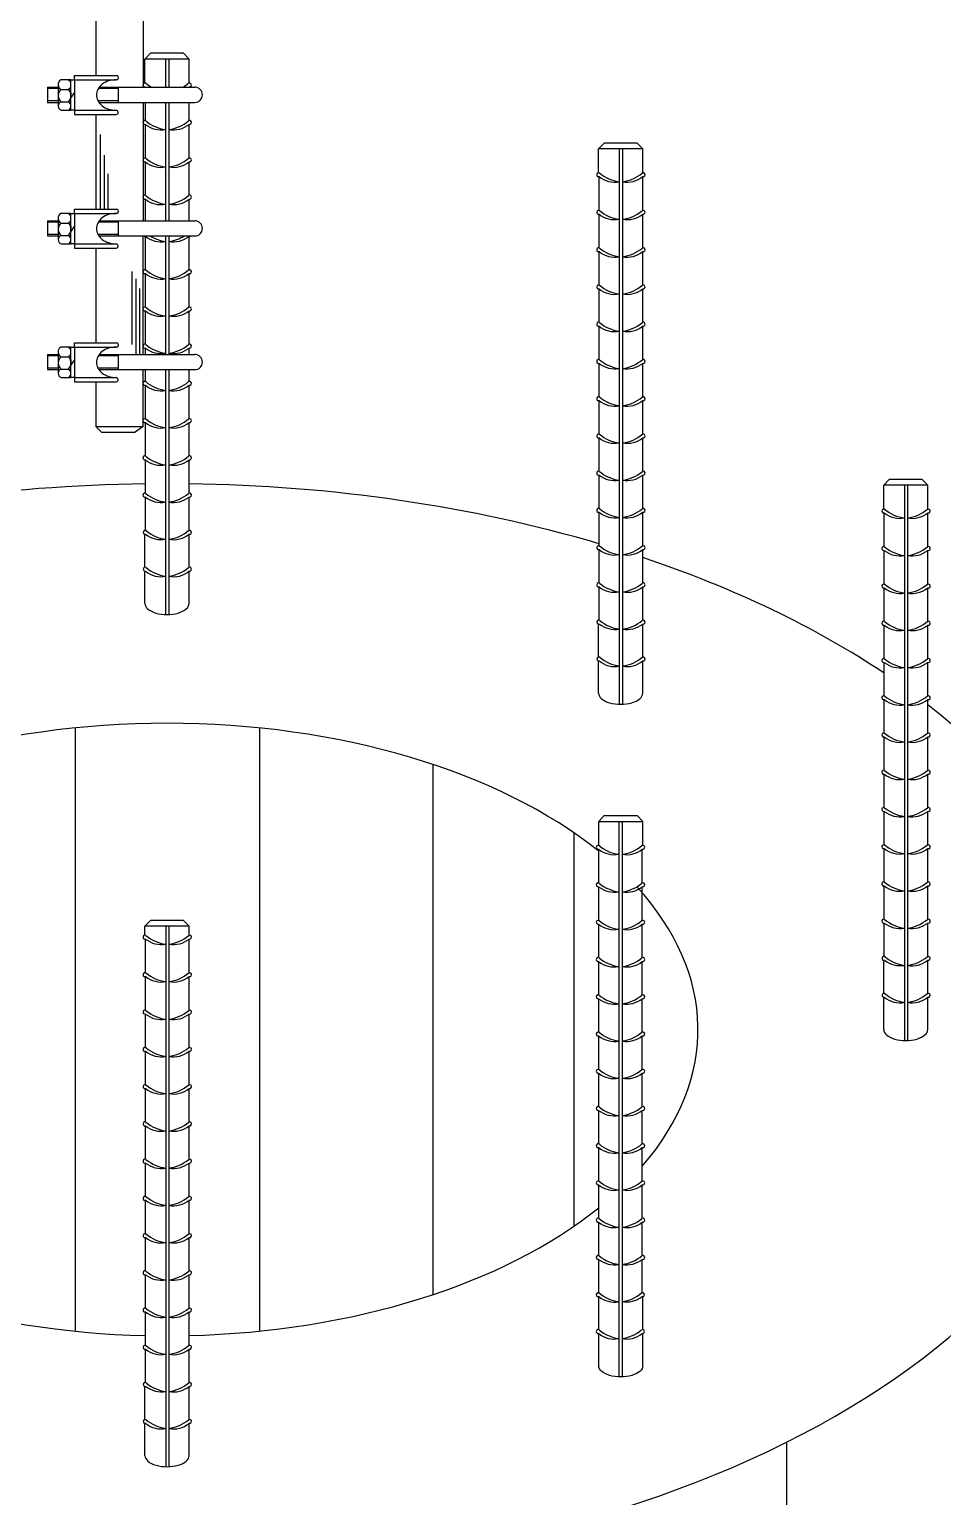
# Model space of a CAD drawing. Header units: millimetres. Extents: x -5876.6 to -5863.8, y -4440.8 to -4422.2.
# Drawn here: x -5872.27 to -5868.39, y -4432.44 to -4426.2 of the extents above; entities that cross this region are included whole.
import ezdxf

# ---------------------------------------------------------------- set-up
doc = ezdxf.new("R2010")
doc.units = ezdxf.units.MM
doc.header["$LTSCALE"] = 10
doc.layers.add('Termotécnica', color=7, linetype='Continuous')

msp = doc.modelspace()

# ---------------------------------------------------------------- linework, layer by layer
at = {"layer": 'Termotécnica', "color": 3}
for p, q in [((-5871.9921, -4422.94), (-5871.9921, -4426.398)), ((-5871.7906, -4422.94), (-5871.7906, -4426.4473)), ((-5872.1963, -4426.4473), (-5872.1518, -4426.4473)), ((-5872.1963, -4426.4473), (-5872.1963, -4426.5119)), ((-5872.1518, -4426.4379), (-5872.1518, -4426.5283)), ((-5872.097, -4426.4159), (-5872.1418, -4426.4159)), ((-5872.0816, -4426.4159), (-5872.0816, -4426.398)), ((-5872.0816, -4426.398), (-5871.9047, -4426.398)), ((-5872.0816, -4426.4159), (-5872.0816, -4426.5455)), ((-5872.0816, -4426.4159), (-5871.9054, -4426.4159)), ((-5871.9767, -4426.4473), (-5871.5709, -4426.4473)), ((-5871.8966, -4426.4473), (-5871.8966, -4426.512)), ((-5872.1963, -4426.5119), (-5872.1518, -4426.5119)), ((-5872.1398, -4426.5093), (-5872.107, -4426.5093)), ((-5872.1393, -4426.4579), (-5872.1066, -4426.4579)), ((-5872.097, -4426.4699), (-5872.097, -4426.4939)), ((-5872.097, -4426.4939), (-5872.0815, -4426.4716)), ((-5871.9782, -4426.5119), (-5871.5709, -4426.5119)), ((-5871.7905, -4426.5119), (-5871.7905, -4427.0159)), ((-5871.7905, -4426.5119), (-5871.7905, -4426.7886)), ((-5872.1388, -4426.5453), (-5872.097, -4426.5453)), ((-5872.0816, -4426.5455), (-5872.0816, -4426.5634)), ((-5872.0816, -4426.5455), (-5871.9054, -4426.5455)), ((-5872.0816, -4426.5634), (-5871.9047, -4426.5634)), ((-5871.9921, -4426.5634), (-5871.9921, -4426.7609)), ((-5871.9921, -4426.7609), (-5871.9921, -4426.9665)), ((-5872.1963, -4427.0159), (-5872.1518, -4427.0159)), ((-5872.1963, -4427.0159), (-5872.1963, -4427.0804)), ((-5872.1518, -4427.0064), (-5872.1518, -4427.0968)), ((-5872.097, -4426.9844), (-5872.1418, -4426.9844)), ((-5872.0816, -4426.9844), (-5872.0816, -4426.9665)), ((-5872.0816, -4426.9665), (-5871.9047, -4426.9665)), ((-5872.0816, -4426.9844), (-5872.0816, -4427.114)), ((-5872.0816, -4426.9844), (-5871.9054, -4426.9844)), ((-5871.9767, -4427.0159), (-5871.5709, -4427.0159)), ((-5871.8966, -4427.0159), (-5871.8966, -4427.0805)), ((-5872.1963, -4427.0804), (-5872.1518, -4427.0804)), ((-5872.1398, -4427.0778), (-5872.107, -4427.0778)), ((-5872.1393, -4427.0264), (-5872.1066, -4427.0264)), ((-5872.097, -4427.0384), (-5872.097, -4427.0624)), ((-5872.097, -4427.0624), (-5872.0815, -4427.0401)), ((-5871.9782, -4427.0804), (-5871.5709, -4427.0804)), ((-5871.791, -4427.0804), (-5871.791, -4427.5844)), ((-5872.1388, -4427.1138), (-5872.097, -4427.1138)), ((-5872.0816, -4427.114), (-5872.0816, -4427.1319)), ((-5872.0816, -4427.114), (-5871.9054, -4427.114)), ((-5872.0816, -4427.1319), (-5871.9047, -4427.1319)), ((-5871.9921, -4427.1319), (-5871.9921, -4427.535)), ((-5871.791, -4427.1893), (-5871.791, -4427.5844)), ((-5872.1518, -4427.5749), (-5872.1518, -4427.6654)), ((-5872.097, -4427.5529), (-5872.1418, -4427.5529)), ((-5872.0816, -4427.5529), (-5872.0816, -4427.535)), ((-5872.0816, -4427.535), (-5871.9047, -4427.535)), ((-5872.0816, -4427.5529), (-5872.0816, -4427.6825)), ((-5872.0816, -4427.5529), (-5871.9054, -4427.5529)), ((-5872.1963, -4427.5844), (-5872.1518, -4427.5844)), ((-5872.1963, -4427.5844), (-5872.1963, -4427.6489)), ((-5872.1393, -4427.595), (-5872.1066, -4427.595)), ((-5872.097, -4427.607), (-5872.097, -4427.6309)), ((-5872.097, -4427.6309), (-5872.0815, -4427.6087)), ((-5871.9767, -4427.5844), (-5871.5709, -4427.5844)), ((-5871.8966, -4427.5844), (-5871.8966, -4427.649)), ((-5872.1963, -4427.6489), (-5872.1518, -4427.6489)), ((-5872.1398, -4427.6464), (-5872.107, -4427.6464)), ((-5872.1388, -4427.6823), (-5872.097, -4427.6823)), ((-5872.0816, -4427.6825), (-5872.0816, -4427.7004)), ((-5872.0816, -4427.6825), (-5871.9054, -4427.6825)), ((-5872.0816, -4427.7004), (-5871.9047, -4427.7004)), ((-5871.9921, -4427.7004), (-5871.9921, -4427.8902)), ((-5871.9782, -4427.6489), (-5871.5709, -4427.6489)), ((-5871.791, -4427.6489), (-5871.791, -4427.8902)), ((-5871.9921, -4427.8902), (-5871.9678, -4427.9152)), ((-5871.9921, -4427.8902), (-5871.8002, -4427.8902)), ((-5871.9921, -4427.8902), (-5871.791, -4427.8902)), ((-5871.7904, -4427.8902), (-5871.8247, -4427.9152)), ((-5871.9678, -4427.9152), (-5871.8247, -4427.9152))]:
    msp.add_line(p, q, dxfattribs=at)
at = {"layer": 'Termotécnica', "color": 2}
for p, q in [((-5871.7828, -4426.3278), (-5871.7588, -4426.3033)), ((-5871.7828, -4426.4297), (-5871.7828, -4426.3278)), ((-5871.5952, -4426.3278), (-5871.7828, -4426.3278)), ((-5871.5952, -4426.3278), (-5871.7828, -4426.3278)), ((-5871.6189, -4426.3033), (-5871.7588, -4426.3033)), ((-5871.6947, -4426.3278), (-5871.6947, -4426.4473)), ((-5871.6812, -4426.3278), (-5871.6812, -4426.4473)), ((-5871.5952, -4426.3278), (-5871.6189, -4426.3033)), ((-5871.5952, -4426.4299), (-5871.5952, -4426.3278)), ((-5872.1518, -4426.4535), (-5872.1963, -4426.4535)), ((-5871.8966, -4426.4535), (-5871.9809, -4426.4535)), ((-5871.7807, -4426.4473), (-5871.7807, -4426.4461)), ((-5871.5952, -4426.4473), (-5871.5952, -4426.4461)), ((-5872.1518, -4426.5053), (-5872.1963, -4426.5053)), ((-5871.8966, -4426.5053), (-5871.9824, -4426.5053)), ((-5871.7807, -4426.5883), (-5871.7807, -4426.5119)), ((-5871.6947, -4426.5119), (-5871.6947, -4427.0159)), ((-5871.6812, -4426.5119), (-5871.6812, -4427.0159)), ((-5871.5952, -4426.5883), (-5871.5952, -4426.5119)), ((-5871.7807, -4426.7478), (-5871.7807, -4426.6057)), ((-5871.5952, -4426.7478), (-5871.5952, -4426.6057)), ((-5869.8545, -4426.7097), (-5869.8305, -4426.6852)), ((-5869.6906, -4426.6852), (-5869.8305, -4426.6852)), ((-5869.6669, -4426.7097), (-5869.6906, -4426.6852)), ((-5871.7807, -4426.9074), (-5871.7807, -4426.7652)), ((-5871.5952, -4426.9074), (-5871.5952, -4426.7652)), ((-5869.8545, -4426.8116), (-5869.8545, -4426.7097)), ((-5869.6669, -4426.7097), (-5869.8545, -4426.7097)), ((-5869.7664, -4426.7097), (-5869.7664, -4429.0724)), ((-5869.7529, -4426.7097), (-5869.7529, -4429.0723)), ((-5869.6669, -4426.8118), (-5869.6669, -4426.7097)), ((-5869.8524, -4426.9702), (-5869.8524, -4426.828)), ((-5869.6669, -4426.9702), (-5869.6669, -4426.828)), ((-5871.7807, -4427.0159), (-5871.7807, -4426.9236)), ((-5871.5952, -4427.0159), (-5871.5952, -4426.9236)), ((-5869.8524, -4427.1297), (-5869.8524, -4426.9875)), ((-5869.6669, -4427.1297), (-5869.6669, -4426.9875)), ((-5872.1518, -4427.022), (-5872.1963, -4427.022)), ((-5872.1518, -4427.0738), (-5872.1963, -4427.0738)), ((-5871.8966, -4427.0738), (-5871.9824, -4427.0738)), ((-5871.8966, -4427.022), (-5871.9809, -4427.022)), ((-5871.6947, -4427.0804), (-5871.6947, -4427.5844)), ((-5871.6812, -4427.0804), (-5871.6812, -4427.5844)), ((-5871.7807, -4427.2242), (-5871.7807, -4427.082)), ((-5871.5952, -4427.2242), (-5871.5952, -4427.082)), ((-5869.8524, -4427.2892), (-5869.8524, -4427.1471)), ((-5869.6669, -4427.2892), (-5869.6669, -4427.1471)), ((-5871.7807, -4427.3826), (-5871.7807, -4427.2404)), ((-5871.5952, -4427.3826), (-5871.5952, -4427.2404)), ((-5869.8524, -4427.4476), (-5869.8524, -4427.3055)), ((-5869.6669, -4427.4476), (-5869.6669, -4427.3055)), ((-5871.7807, -4427.541), (-5871.7807, -4427.3988)), ((-5871.5952, -4427.541), (-5871.5952, -4427.3988)), ((-5869.8524, -4427.6061), (-5869.8524, -4427.4639)), ((-5869.6669, -4427.6061), (-5869.6669, -4427.4639)), ((-5871.7807, -4427.5844), (-5871.7807, -4427.5572)), ((-5871.5952, -4427.5844), (-5871.5952, -4427.5572)), ((-5872.1518, -4427.5905), (-5872.1963, -4427.5905)), ((-5871.8966, -4427.5905), (-5871.9809, -4427.5905)), ((-5869.8524, -4427.7645), (-5869.8524, -4427.6223)), ((-5869.6669, -4427.7645), (-5869.6669, -4427.6223)), ((-5872.1518, -4427.6424), (-5872.1963, -4427.6424)), ((-5871.8966, -4427.6424), (-5871.9824, -4427.6424)), ((-5871.7807, -4427.6994), (-5871.7807, -4427.6489)), ((-5871.6947, -4427.6489), (-5871.6947, -4428.6905)), ((-5871.6812, -4427.6489), (-5871.6812, -4428.6904)), ((-5871.5952, -4427.6994), (-5871.5952, -4427.6489)), ((-5871.7807, -4427.8578), (-5871.7807, -4427.7156)), ((-5871.5952, -4427.8578), (-5871.5952, -4427.7156)), ((-5869.8524, -4427.9229), (-5869.8524, -4427.7807)), ((-5869.6669, -4427.9229), (-5869.6669, -4427.7807)), ((-5871.7807, -4428.0162), (-5871.7807, -4427.874)), ((-5871.5952, -4428.0162), (-5871.5952, -4427.874)), ((-5869.8524, -4428.0813), (-5869.8524, -4427.9391)), ((-5869.6669, -4428.0813), (-5869.6669, -4427.9391)), ((-5871.7807, -4428.1746), (-5871.7807, -4428.0324)), ((-5871.5952, -4428.1746), (-5871.5952, -4428.0324)), ((-5869.8524, -4428.2397), (-5869.8524, -4428.0975)), ((-5869.6669, -4428.2397), (-5869.6669, -4428.0975)), ((-5868.6427, -4428.1401), (-5868.6188, -4428.1156)), ((-5868.6427, -4428.242), (-5868.6427, -4428.1401)), ((-5868.4551, -4428.1401), (-5868.6427, -4428.1401)), ((-5868.4788, -4428.1156), (-5868.6188, -4428.1156)), ((-5868.5546, -4428.1401), (-5868.5546, -4430.5028)), ((-5868.5411, -4428.1401), (-5868.5411, -4430.5027)), ((-5868.4551, -4428.1401), (-5868.4788, -4428.1156)), ((-5868.4551, -4428.2422), (-5868.4551, -4428.1401)), ((-5871.7807, -4428.333), (-5871.7807, -4428.1908)), ((-5871.5952, -4428.333), (-5871.5952, -4428.1908)), ((-5869.8524, -4428.3981), (-5869.8524, -4428.2559)), ((-5869.6669, -4428.3981), (-5869.6669, -4428.2559)), ((-5868.6406, -4428.4005), (-5868.6406, -4428.2584)), ((-5868.4551, -4428.4005), (-5868.4551, -4428.2584)), ((-5871.7828, -4428.4898), (-5871.7828, -4428.3494)), ((-5871.5952, -4428.4899), (-5871.5952, -4428.3492)), ((-5869.8524, -4428.5565), (-5869.8524, -4428.4143)), ((-5869.6669, -4428.5565), (-5869.6669, -4428.4143)), ((-5868.6406, -4428.5601), (-5868.6406, -4428.4179)), ((-5868.4551, -4428.5601), (-5868.4551, -4428.4179)), ((-5871.7828, -4428.6437), (-5871.7828, -4428.5063)), ((-5871.5952, -4428.6435), (-5871.5952, -4428.5061)), ((-5869.8524, -4428.7149), (-5869.8524, -4428.5727)), ((-5869.6669, -4428.7149), (-5869.6669, -4428.5727)), ((-5868.6406, -4428.7196), (-5868.6406, -4428.5775)), ((-5868.4551, -4428.7196), (-5868.4551, -4428.5775)), ((-5869.8545, -4428.8717), (-5869.8545, -4428.7312)), ((-5869.6669, -4428.8718), (-5869.6669, -4428.7311)), ((-5868.6406, -4428.878), (-5868.6406, -4428.7359)), ((-5868.4551, -4428.878), (-5868.4551, -4428.7359)), ((-5869.8545, -4429.0256), (-5869.8545, -4428.8882)), ((-5869.6669, -4429.0254), (-5869.6669, -4428.888)), ((-5868.6406, -4429.0364), (-5868.6406, -4428.8943)), ((-5868.4551, -4429.0364), (-5868.4551, -4428.8943)), ((-5868.6406, -4429.1949), (-5868.6406, -4429.0527)), ((-5868.4551, -4429.1949), (-5868.4551, -4429.0527)), ((-5872.079, -4429.1731), (-5872.079, -4431.7394)), ((-5871.2957, -4429.1734), (-5871.2957, -4431.739)), ((-5868.6406, -4429.3533), (-5868.6406, -4429.2111)), ((-5868.4551, -4429.3533), (-5868.4551, -4429.2111)), ((-5870.5596, -4429.3282), (-5870.5596, -4431.5841)), ((-5868.6406, -4429.5117), (-5868.6406, -4429.3695)), ((-5868.4551, -4429.5117), (-5868.4551, -4429.3695)), ((-5869.8542, -4429.5707), (-5869.8305, -4429.5462)), ((-5869.8542, -4429.6728), (-5869.8542, -4429.5707)), ((-5869.8542, -4429.5707), (-5869.6666, -4429.5707)), ((-5869.8305, -4429.5462), (-5869.6906, -4429.5462)), ((-5869.7682, -4429.5707), (-5869.7682, -4431.9333)), ((-5869.7547, -4429.5707), (-5869.7547, -4431.9334)), ((-5869.6666, -4429.5707), (-5869.6906, -4429.5462)), ((-5869.6666, -4429.6726), (-5869.6666, -4429.5707)), ((-5868.6406, -4429.6701), (-5868.6406, -4429.5279)), ((-5868.4551, -4429.6701), (-5868.4551, -4429.5279)), ((-5869.9596, -4429.619), (-5869.9596, -4431.2932)), ((-5869.8542, -4429.8312), (-5869.8542, -4429.689)), ((-5869.6687, -4429.8312), (-5869.6687, -4429.689)), ((-5868.6406, -4429.8285), (-5868.6406, -4429.6863)), ((-5868.4551, -4429.8285), (-5868.4551, -4429.6863)), ((-5869.8542, -4429.9907), (-5869.8542, -4429.8485)), ((-5869.6687, -4429.9907), (-5869.6687, -4429.8485)), ((-5868.6406, -4429.9869), (-5868.6406, -4429.8447)), ((-5868.4551, -4429.9869), (-5868.4551, -4429.8447)), ((-5871.7825, -4430.0169), (-5871.7585, -4429.9925)), ((-5871.6186, -4429.9925), (-5871.7585, -4429.9925)), ((-5871.5948, -4430.0169), (-5871.6186, -4429.9925)), ((-5869.8542, -4430.1503), (-5869.8542, -4430.0081)), ((-5869.6687, -4430.1503), (-5869.6687, -4430.0081)), ((-5868.6406, -4430.1453), (-5868.6406, -4430.0031)), ((-5868.4551, -4430.1453), (-5868.4551, -4430.0031)), ((-5871.7825, -4430.0548), (-5871.7825, -4430.0169)), ((-5871.5948, -4430.0169), (-5871.7825, -4430.0169)), ((-5871.7804, -4430.2134), (-5871.7804, -4430.0712)), ((-5871.6943, -4430.0169), (-5871.6943, -4432.3156)), ((-5871.6809, -4430.0169), (-5871.6809, -4432.3155)), ((-5871.5948, -4430.055), (-5871.5948, -4430.0169)), ((-5871.5948, -4430.2134), (-5871.5948, -4430.0712)), ((-5869.8542, -4430.3087), (-5869.8542, -4430.1665)), ((-5869.6687, -4430.3087), (-5869.6687, -4430.1665)), ((-5868.6427, -4430.3021), (-5868.6427, -4430.1616)), ((-5868.4551, -4430.3022), (-5868.4551, -4430.1615)), ((-5871.7804, -4430.373), (-5871.7804, -4430.2308)), ((-5871.5948, -4430.373), (-5871.5948, -4430.2308)), ((-5869.8542, -4430.4671), (-5869.8542, -4430.3249)), ((-5869.6687, -4430.4671), (-5869.6687, -4430.3249)), ((-5868.6427, -4430.4559), (-5868.6427, -4430.3186)), ((-5868.4551, -4430.4558), (-5868.4551, -4430.3184)), ((-5871.7804, -4430.5325), (-5871.7804, -4430.3903)), ((-5871.5948, -4430.5325), (-5871.5948, -4430.3903)), ((-5869.8542, -4430.6255), (-5869.8542, -4430.4833)), ((-5869.6687, -4430.6255), (-5869.6687, -4430.4833)), ((-5871.7804, -4430.6909), (-5871.7804, -4430.5487)), ((-5871.5948, -4430.6909), (-5871.5948, -4430.5487)), ((-5869.8542, -4430.7839), (-5869.8542, -4430.6417)), ((-5869.6687, -4430.7839), (-5869.6687, -4430.6417)), ((-5871.7804, -4430.8493), (-5871.7804, -4430.7071)), ((-5871.5948, -4430.8493), (-5871.5948, -4430.7071)), ((-5869.8542, -4430.9423), (-5869.8542, -4430.8001)), ((-5869.6687, -4430.9423), (-5869.6687, -4430.8001)), ((-5871.7804, -4431.0077), (-5871.7804, -4430.8655)), ((-5871.5948, -4431.0077), (-5871.5948, -4430.8655)), ((-5869.8542, -4431.1007), (-5869.8542, -4430.9585)), ((-5869.6687, -4431.1007), (-5869.6687, -4430.9585)), ((-5871.7804, -4431.1661), (-5871.7804, -4431.0239)), ((-5871.5948, -4431.1661), (-5871.5948, -4431.0239)), ((-5869.8542, -4431.2591), (-5869.8542, -4431.1169)), ((-5869.6687, -4431.2591), (-5869.6687, -4431.1169)), ((-5871.7804, -4431.3245), (-5871.7804, -4431.1823)), ((-5871.5948, -4431.3245), (-5871.5948, -4431.1823)), ((-5869.8542, -4431.4175), (-5869.8542, -4431.2753)), ((-5869.6687, -4431.4175), (-5869.6687, -4431.2753)), ((-5871.7804, -4431.4829), (-5871.7804, -4431.3407)), ((-5871.5948, -4431.4829), (-5871.5948, -4431.3407)), ((-5869.8542, -4431.5759), (-5869.8542, -4431.4337)), ((-5869.6687, -4431.5759), (-5869.6687, -4431.4337)), ((-5871.7804, -4431.6413), (-5871.7804, -4431.4991)), ((-5871.5948, -4431.6413), (-5871.5948, -4431.4991)), ((-5869.8542, -4431.7328), (-5869.8542, -4431.5921)), ((-5869.6666, -4431.7327), (-5869.6666, -4431.5922)), ((-5871.7804, -4431.7997), (-5871.7804, -4431.6575)), ((-5871.5948, -4431.7997), (-5871.5948, -4431.6575)), ((-5869.8542, -4431.8864), (-5869.8542, -4431.749)), ((-5869.6666, -4431.8866), (-5869.6666, -4431.7492)), ((-5871.7804, -4431.9581), (-5871.7804, -4431.8159)), ((-5871.5948, -4431.9581), (-5871.5948, -4431.8159)), ((-5871.7825, -4432.1149), (-5871.7825, -4431.9745)), ((-5871.5948, -4432.115), (-5871.5948, -4431.9743)), ((-5871.7825, -4432.2688), (-5871.7825, -4432.1314)), ((-5871.5948, -4432.2687), (-5871.5948, -4432.1312)), ((-5869.0538, -4438.0854), (-5869.0538, -4432.211))]:
    msp.add_line(p, q, dxfattribs=at)
at = {"layer": 'Termotécnica', "color": 1, "linetype": 'Continuous'}
for p, q in [((-5871.9723, -4426.6484), (-5871.9723, -4426.9677)), ((-5871.9563, -4426.7362), (-5871.9563, -4426.9665)), ((-5871.9403, -4426.816), (-5871.9403, -4426.9665)), ((-5871.8364, -4427.5426), (-5871.8364, -4427.2312)), ((-5871.8205, -4427.5844), (-5871.8205, -4427.2631)), ((-5871.8045, -4427.5844), (-5871.8045, -4427.3031))]:
    msp.add_line(p, q, dxfattribs=at)
at = {"layer": 'Termotécnica', "color": 3}
for points in [[(-5872.097, -4426.5446), (-5872.097, -4426.4159), (-5872.0963, -4426.4159)], [(-5872.0816, -4426.4159), (-5872.0816, -4426.5453), (-5872.0967, -4426.5453)], [(-5872.0959, -4426.4159), (-5872.0816, -4426.4159)], [(-5872.097, -4427.1131), (-5872.097, -4426.9844), (-5872.0963, -4426.9844)], [(-5872.0816, -4426.9844), (-5872.0816, -4427.1138), (-5872.0967, -4427.1138)], [(-5872.0959, -4426.9844), (-5872.0816, -4426.9844)], [(-5872.097, -4427.6816), (-5872.097, -4427.5529), (-5872.0963, -4427.5529)], [(-5872.0816, -4427.5529), (-5872.0816, -4427.6823), (-5872.0967, -4427.6823)], [(-5872.0959, -4427.5529), (-5872.0816, -4427.5529)]]:
    msp.add_lwpolyline(points, dxfattribs=at)
for points in [[(-5871.9054, -4426.4159, 0.078016), (-5871.9381, -4426.421, 0.087528), (-5871.9643, -4426.4349, 0.105502), (-5871.9827, -4426.4568, 0.123037), (-5871.9887, -4426.4807, 0.123037), (-5871.9827, -4426.5046, 0.105502), (-5871.9643, -4426.5265, 0.087528), (-5871.9381, -4426.5403, 0.078016), (-5871.9054, -4426.5455, 0.078016)], [(-5871.9054, -4426.9844, 0.078016), (-5871.9381, -4426.9896, 0.087528), (-5871.9643, -4427.0034, 0.105502), (-5871.9827, -4427.0253, 0.123037), (-5871.9887, -4427.0492, 0.123037), (-5871.9827, -4427.0731, 0.105502), (-5871.9643, -4427.095, 0.087528), (-5871.9381, -4427.1088, 0.078016), (-5871.9054, -4427.114, 0.078016)], [(-5871.9054, -4427.5529, 0.078016), (-5871.9381, -4427.5581, 0.087528), (-5871.9643, -4427.5719, 0.105502), (-5871.9827, -4427.5938, 0.123037), (-5871.9887, -4427.6177, 0.123037), (-5871.9827, -4427.6416, 0.105502), (-5871.9643, -4427.6635, 0.087528), (-5871.9381, -4427.6774, 0.078016), (-5871.9054, -4427.6825, 0.078016)]]:
    msp.add_lwpolyline(points, format="xyb", dxfattribs=at)
for centre, radius, start, end in [((-5872.1267, -4426.4364), 0.0249, 123.67223, 239.60313), ((-5872.1258, -4426.4368), 0.0285, 312.22533, 47.77467), ((-5871.9047, -4426.4069), 0.00897, 265.90079, 90), ((-5871.5709, -4426.4796), 0.0323, 270, 90), ((-5872.1319, -4426.5272), 0.0196, 113.18458, 248.08944), ((-5872.1179, -4426.4837), 0.0335, 129.51193, 229.59226), ((-5872.1362, -4426.4833), 0.039, 318.35296, 40.75123), ((-5872.119, -4426.5273), 0.0217, 303.45849, 56.54151), ((-5871.9054, -4426.5544), 0.00897, 274.09921, 90), ((-5872.1267, -4427.0049), 0.0249, 123.67223, 239.60313), ((-5872.1258, -4427.0053), 0.0285, 312.22533, 47.77467), ((-5871.9047, -4426.9755), 0.00897, 265.90079, 90), ((-5871.5709, -4427.0481), 0.0323, 270, 90), ((-5872.1319, -4427.0957), 0.0196, 113.18458, 248.08944), ((-5872.1179, -4427.0522), 0.0335, 129.51193, 229.59226), ((-5872.1362, -4427.0518), 0.039, 318.35296, 40.75123), ((-5872.119, -4427.0958), 0.0217, 303.45849, 56.54151), ((-5871.9054, -4427.123), 0.00897, 274.09921, 90), ((-5872.1267, -4427.5734), 0.0249, 123.67223, 239.60313), ((-5872.1258, -4427.5738), 0.0285, 312.22533, 47.77467), ((-5871.9047, -4427.544), 0.00897, 265.90079, 90), ((-5872.1179, -4427.6208), 0.0335, 129.51193, 229.59226), ((-5872.1362, -4427.6204), 0.039, 318.35296, 40.75123), ((-5871.5709, -4427.6167), 0.0323, 270, 90), ((-5872.1319, -4427.6643), 0.0196, 113.18458, 248.08944), ((-5872.119, -4427.6644), 0.0217, 303.45849, 56.54151), ((-5871.9054, -4427.6915), 0.00897, 274.09921, 90)]:
    msp.add_arc(centre, radius, start, end, dxfattribs=at)
at = {"layer": 'Termotécnica', "color": 2}
for centre, radius, start, end in [((-5871.7827, -4426.438), 0.00832, 63.37427, 283.95385), ((-5871.714, -4426.3622), 0.1072, 231.48654, 232.57055), ((-5871.6758, -4426.3103), 0.1584, 229.37695, 239.86361), ((-5871.7, -4426.3103), 0.1584, 300.13639, 310.62305), ((-5871.5932, -4426.438), 0.00832, 256.04615, 116.62573), ((-5871.6619, -4426.3622), 0.1072, 307.42945, 308.51346), ((-5871.7827, -4426.5976), 0.00832, 63.37427, 283.95385), ((-5871.714, -4426.5218), 0.1072, 231.48654, 280.42279), ((-5871.6758, -4426.4699), 0.1584, 229.37695, 263.21323), ((-5871.7, -4426.4699), 0.1584, 276.78677, 310.62305), ((-5871.6619, -4426.5218), 0.1072, 259.57721, 308.51346), ((-5871.5932, -4426.5976), 0.00832, 256.04615, 116.62573), ((-5871.7827, -4426.7571), 0.00832, 63.37427, 283.95385), ((-5871.714, -4426.6813), 0.1072, 231.48654, 280.42279), ((-5871.6758, -4426.6294), 0.1584, 229.37695, 263.21323), ((-5871.7, -4426.6294), 0.1584, 276.78677, 310.62305), ((-5871.6619, -4426.6813), 0.1072, 259.57721, 308.51346), ((-5871.5932, -4426.7571), 0.00832, 256.04615, 116.62573), ((-5869.8544, -4426.8199), 0.00832, 63.37427, 283.95385), ((-5869.7857, -4426.7441), 0.1072, 231.48654, 280.42279), ((-5869.7475, -4426.6922), 0.1584, 229.37695, 263.21323), ((-5869.7717, -4426.6922), 0.1584, 276.78677, 310.62305), ((-5869.7336, -4426.7441), 0.1072, 259.57721, 308.51346), ((-5869.6649, -4426.8199), 0.00832, 256.04615, 116.62573), ((-5871.7827, -4426.9155), 0.00832, 63.37427, 283.95385), ((-5871.714, -4426.8397), 0.1072, 231.48654, 280.42279), ((-5871.6758, -4426.7878), 0.1584, 229.37695, 263.21323), ((-5871.7, -4426.7878), 0.1584, 276.78677, 310.62305), ((-5871.6619, -4426.8397), 0.1072, 259.57721, 308.51346), ((-5871.5932, -4426.9155), 0.00832, 256.04615, 116.62573), ((-5869.8544, -4426.9795), 0.00832, 63.37427, 283.95385), ((-5869.7857, -4426.9036), 0.1072, 231.48654, 280.42279), ((-5869.7475, -4426.8518), 0.1584, 229.37695, 263.21323), ((-5869.7717, -4426.8518), 0.1584, 276.78677, 310.62305), ((-5869.7336, -4426.9036), 0.1072, 259.57721, 308.51346), ((-5869.6649, -4426.9795), 0.00832, 256.04615, 116.62573), ((-5871.7827, -4427.0739), 0.00832, 231.46934, 283.95385), ((-5871.6758, -4426.9462), 0.1584, 237.89422, 263.21323), ((-5871.7, -4426.9462), 0.1584, 276.78677, 302.10578), ((-5871.5932, -4427.0739), 0.00832, 256.04615, 308.53066), ((-5871.714, -4426.9981), 0.1072, 231.48654, 280.42279), ((-5871.6619, -4426.9981), 0.1072, 259.57721, 308.51346), ((-5869.8544, -4427.139), 0.00832, 63.37427, 283.95385), ((-5869.7475, -4427.0113), 0.1584, 229.37695, 263.21323), ((-5869.7717, -4427.0113), 0.1584, 276.78677, 310.62305), ((-5869.6649, -4427.139), 0.00832, 256.04615, 116.62573), ((-5869.7857, -4427.0632), 0.1072, 231.48654, 280.42279), ((-5869.7336, -4427.0632), 0.1072, 259.57721, 308.51346), ((-5871.7827, -4427.2323), 0.00832, 63.37427, 283.95385), ((-5871.714, -4427.1565), 0.1072, 231.48654, 280.42279), ((-5871.6758, -4427.1046), 0.1584, 229.37695, 263.21323), ((-5871.7, -4427.1046), 0.1584, 276.78677, 310.62305), ((-5871.6619, -4427.1565), 0.1072, 259.57721, 308.51346), ((-5871.5932, -4427.2323), 0.00832, 256.04615, 116.62573), ((-5869.8544, -4427.2974), 0.00832, 63.37427, 283.95385), ((-5869.7857, -4427.2216), 0.1072, 231.48654, 280.42279), ((-5869.7475, -4427.1697), 0.1584, 229.37695, 263.21323), ((-5869.7717, -4427.1697), 0.1584, 276.78677, 310.62305), ((-5869.7336, -4427.2216), 0.1072, 259.57721, 308.51346), ((-5869.6649, -4427.2974), 0.00832, 256.04615, 116.62573), ((-5871.7827, -4427.3907), 0.00832, 63.37427, 283.95385), ((-5871.6758, -4427.263), 0.1584, 229.37695, 263.21323), ((-5871.7, -4427.263), 0.1584, 276.78677, 310.62305), ((-5871.5932, -4427.3907), 0.00832, 256.04615, 116.62573), ((-5871.714, -4427.3149), 0.1072, 231.48654, 280.42279), ((-5871.6619, -4427.3149), 0.1072, 259.57721, 308.51346), ((-5869.8544, -4427.4558), 0.00832, 63.37427, 283.95385), ((-5869.7475, -4427.3281), 0.1584, 229.37695, 263.21323), ((-5869.7717, -4427.3281), 0.1584, 276.78677, 310.62305), ((-5869.6649, -4427.4558), 0.00832, 256.04615, 116.62573), ((-5869.7857, -4427.38), 0.1072, 231.48654, 280.42279), ((-5869.7336, -4427.38), 0.1072, 259.57721, 308.51346), ((-5871.7827, -4427.5491), 0.00832, 63.37427, 283.95385), ((-5871.714, -4427.4733), 0.1072, 231.48654, 280.42279), ((-5871.6758, -4427.4214), 0.1584, 229.37695, 263.21323), ((-5871.7, -4427.4214), 0.1584, 276.78677, 310.62305), ((-5871.6619, -4427.4733), 0.1072, 259.57721, 308.51346), ((-5871.5932, -4427.5491), 0.00832, 256.04615, 116.62573), ((-5869.8544, -4427.6142), 0.00832, 63.37427, 283.95385), ((-5869.7857, -4427.5384), 0.1072, 231.48654, 280.42279), ((-5869.7475, -4427.4865), 0.1584, 229.37695, 263.21323), ((-5869.7717, -4427.4865), 0.1584, 276.78677, 310.62305), ((-5869.7336, -4427.5384), 0.1072, 259.57721, 308.51346), ((-5869.6649, -4427.6142), 0.00832, 256.04615, 116.62573), ((-5871.7827, -4427.7075), 0.00832, 63.37427, 283.95385), ((-5871.6758, -4427.5798), 0.1584, 229.37695, 263.21323), ((-5871.7, -4427.5798), 0.1584, 276.78677, 310.62305), ((-5871.5932, -4427.7075), 0.00832, 256.04615, 116.62573), ((-5871.714, -4427.6317), 0.1072, 231.48654, 280.42279), ((-5871.6619, -4427.6317), 0.1072, 259.57721, 308.51346), ((-5869.8544, -4427.7726), 0.00832, 63.37427, 283.95385), ((-5869.7475, -4427.6449), 0.1584, 229.37695, 263.21323), ((-5869.7717, -4427.6449), 0.1584, 276.78677, 310.62305), ((-5869.6649, -4427.7726), 0.00832, 256.04615, 116.62573), ((-5869.7857, -4427.6968), 0.1072, 231.48654, 280.42279), ((-5869.7336, -4427.6968), 0.1072, 259.57721, 308.51346), ((-5871.7827, -4427.8659), 0.00832, 63.37427, 283.95385), ((-5871.714, -4427.7901), 0.1072, 231.48654, 280.42279), ((-5871.6758, -4427.7382), 0.1584, 229.37695, 263.21323), ((-5871.7, -4427.7382), 0.1584, 276.78677, 310.62305), ((-5871.6619, -4427.7901), 0.1072, 259.57721, 308.51346), ((-5871.5932, -4427.8659), 0.00832, 256.04615, 116.62573), ((-5869.8544, -4427.931), 0.00832, 63.37427, 283.95385), ((-5869.7857, -4427.8552), 0.1072, 231.48654, 280.42279), ((-5869.7475, -4427.8033), 0.1584, 229.37695, 263.21323), ((-5869.7717, -4427.8033), 0.1584, 276.78677, 310.62305), ((-5869.7336, -4427.8552), 0.1072, 259.57721, 308.51346), ((-5869.6649, -4427.931), 0.00832, 256.04615, 116.62573), ((-5871.7827, -4428.0243), 0.00832, 63.37427, 283.95385), ((-5871.5932, -4428.0243), 0.00832, 256.04615, 116.62573), ((-5871.714, -4427.9485), 0.1072, 231.48654, 280.42279), ((-5871.6758, -4427.8966), 0.1584, 229.37695, 263.21323), ((-5871.7, -4427.8966), 0.1584, 276.78677, 310.62305), ((-5871.6619, -4427.9485), 0.1072, 259.57721, 308.51346), ((-5869.8544, -4428.0894), 0.00832, 63.37427, 283.95385), ((-5869.7857, -4428.0136), 0.1072, 231.48654, 280.42279), ((-5869.7475, -4427.9617), 0.1584, 229.37695, 263.21323), ((-5869.7717, -4427.9617), 0.1584, 276.78677, 310.62305), ((-5869.7336, -4428.0136), 0.1072, 259.57721, 308.51346), ((-5869.6649, -4428.0894), 0.00832, 256.04615, 116.62573), ((-5871.7827, -4428.1827), 0.00832, 63.37427, 283.95385), ((-5871.714, -4428.1069), 0.1072, 231.48654, 280.42279), ((-5871.6758, -4428.055), 0.1584, 229.37695, 263.21323), ((-5871.7, -4428.055), 0.1584, 276.78677, 310.62305), ((-5871.6619, -4428.1069), 0.1072, 259.57721, 308.51346), ((-5871.5932, -4428.1827), 0.00832, 256.04615, 116.62573), ((-5869.8544, -4428.2478), 0.00832, 63.37427, 283.95385), ((-5869.7857, -4428.172), 0.1072, 231.48654, 280.42279), ((-5869.7475, -4428.1201), 0.1584, 229.37695, 263.21323), ((-5869.7717, -4428.1201), 0.1584, 276.78677, 310.62305), ((-5869.7336, -4428.172), 0.1072, 259.57721, 308.51346), ((-5869.6649, -4428.2478), 0.00832, 256.04615, 116.62573), ((-5868.6426, -4428.2503), 0.00832, 63.37427, 283.95385), ((-5868.5739, -4428.1745), 0.1072, 231.48654, 280.42279), ((-5868.5357, -4428.1226), 0.1584, 229.37695, 263.21323), ((-5868.56, -4428.1226), 0.1584, 276.78677, 310.62305), ((-5868.5218, -4428.1745), 0.1072, 259.57721, 308.51346), ((-5868.4531, -4428.2503), 0.00832, 256.04615, 116.62573), ((-5871.7817, -4428.3411), 0.00832, 63.37427, 283.95385), ((-5871.711, -4428.2578), 0.1143, 233.09468, 278.81464), ((-5871.6748, -4428.2134), 0.1584, 229.37695, 263.21323), ((-5871.7002, -4428.2134), 0.1584, 276.78677, 310.62305), ((-5871.662, -4428.2653), 0.1072, 259.57721, 308.51346), ((-5871.5933, -4428.3411), 0.00832, 256.04615, 116.62573), ((-5869.8544, -4428.4062), 0.00832, 63.37427, 283.95385), ((-5869.7857, -4428.3304), 0.1072, 231.48654, 280.42279), ((-5869.7475, -4428.2785), 0.1584, 229.37695, 263.21323), ((-5869.7717, -4428.2785), 0.1584, 276.78677, 310.62305), ((-5869.7336, -4428.3304), 0.1072, 259.57721, 308.51346), ((-5869.6649, -4428.4062), 0.00832, 256.04615, 116.62573), ((-5868.6426, -4428.4099), 0.00832, 63.37427, 283.95385), ((-5868.5739, -4428.334), 0.1072, 231.48654, 280.42279), ((-5868.5357, -4428.2822), 0.1584, 229.37695, 263.21323), ((-5868.56, -4428.2822), 0.1584, 276.78677, 310.62305), ((-5868.5218, -4428.334), 0.1072, 259.57721, 308.51346), ((-5868.4531, -4428.4099), 0.00832, 256.04615, 116.62573), ((-5871.7817, -4428.498), 0.00832, 63.37427, 283.95385), ((-5871.7152, -4428.4312), 0.0989, 229.26184, 282.64748), ((-5871.6748, -4428.3703), 0.1584, 229.37695, 263.21323), ((-5871.7002, -4428.3703), 0.1584, 276.78677, 310.62305), ((-5871.6601, -4428.4301), 0.0999, 257.64328, 310.4474), ((-5871.5933, -4428.498), 0.00832, 256.04615, 116.62573), ((-5869.8544, -4428.5646), 0.00832, 63.37427, 283.95385), ((-5869.7857, -4428.4888), 0.1072, 231.48654, 280.42279), ((-5869.7475, -4428.4369), 0.1584, 229.37695, 263.21323), ((-5869.7717, -4428.4369), 0.1584, 276.78677, 310.62305), ((-5869.7336, -4428.4888), 0.1072, 259.57721, 308.51346), ((-5869.6649, -4428.5646), 0.00832, 256.04615, 116.62573), ((-5868.6426, -4428.5694), 0.00832, 63.37427, 283.95385), ((-5868.5739, -4428.4936), 0.1072, 231.48654, 280.42279), ((-5868.5357, -4428.4417), 0.1584, 229.37695, 263.21323), ((-5868.56, -4428.4417), 0.1584, 276.78677, 310.62305), ((-5868.5218, -4428.4936), 0.1072, 259.57721, 308.51346), ((-5868.4531, -4428.5694), 0.00832, 256.04615, 116.62573), ((-5869.8534, -4428.723), 0.00832, 63.37427, 283.95385), ((-5869.7827, -4428.6397), 0.1143, 233.09468, 278.81464), ((-5869.7465, -4428.5953), 0.1584, 229.37695, 263.21323), ((-5869.7719, -4428.5953), 0.1584, 276.78677, 310.62305), ((-5869.7338, -4428.6472), 0.1072, 259.57721, 308.51346), ((-5869.665, -4428.723), 0.00832, 256.04615, 116.62573), ((-5868.6426, -4428.7278), 0.00832, 63.37427, 283.95385), ((-5868.5739, -4428.652), 0.1072, 231.48654, 280.42279), ((-5868.5357, -4428.6001), 0.1584, 229.37695, 263.21323), ((-5868.56, -4428.6001), 0.1584, 276.78677, 310.62305), ((-5868.5218, -4428.652), 0.1072, 259.57721, 308.51346), ((-5868.4531, -4428.7278), 0.00832, 256.04615, 116.62573), ((-5869.8534, -4428.8799), 0.00832, 63.37427, 283.95385), ((-5869.7869, -4428.8131), 0.0989, 229.26184, 282.64748), ((-5869.7465, -4428.7522), 0.1584, 229.37695, 263.21323), ((-5869.7719, -4428.7522), 0.1584, 276.78677, 310.62305), ((-5869.7318, -4428.812), 0.0999, 257.64328, 310.4474), ((-5869.665, -4428.8799), 0.00832, 256.04615, 116.62573), ((-5868.6426, -4428.8862), 0.00832, 63.37427, 283.95385), ((-5868.5357, -4428.7585), 0.1584, 229.37695, 263.21323), ((-5868.56, -4428.7585), 0.1584, 276.78677, 310.62305), ((-5868.4531, -4428.8862), 0.00832, 256.04615, 116.62573), ((-5868.5739, -4428.8104), 0.1072, 231.48654, 280.42279), ((-5868.5218, -4428.8104), 0.1072, 259.57721, 308.51346), ((-5868.6426, -4429.0446), 0.00832, 63.37427, 283.95385), ((-5868.5739, -4428.9688), 0.1072, 231.48654, 280.42279), ((-5868.5357, -4428.9169), 0.1584, 229.37695, 263.21323), ((-5868.56, -4428.9169), 0.1584, 276.78677, 310.62305), ((-5868.5218, -4428.9688), 0.1072, 259.57721, 308.51346), ((-5868.4531, -4429.0446), 0.00832, 256.04615, 116.62573), ((-5868.6426, -4429.203), 0.00832, 63.37427, 283.95385), ((-5868.5357, -4429.0753), 0.1584, 229.37695, 263.21323), ((-5868.56, -4429.0753), 0.1584, 276.78677, 310.62305), ((-5868.4531, -4429.203), 0.00832, 256.04615, 116.62573), ((-5868.5739, -4429.1272), 0.1072, 231.48654, 280.42279), ((-5868.5218, -4429.1272), 0.1072, 259.57721, 308.51346), ((-5868.6426, -4429.3614), 0.00832, 63.37427, 283.95385), ((-5868.5739, -4429.2856), 0.1072, 231.48654, 280.42279), ((-5868.5357, -4429.2337), 0.1584, 229.37695, 263.21323), ((-5868.56, -4429.2337), 0.1584, 276.78677, 310.62305), ((-5868.5218, -4429.2856), 0.1072, 259.57721, 308.51346), ((-5868.4531, -4429.3614), 0.00832, 256.04615, 116.62573), ((-5868.6426, -4429.5198), 0.00832, 63.37427, 283.95385), ((-5868.5357, -4429.3921), 0.1584, 229.37695, 263.21323), ((-5868.56, -4429.3921), 0.1584, 276.78677, 310.62305), ((-5868.4531, -4429.5198), 0.00832, 256.04615, 116.62573), ((-5868.5739, -4429.444), 0.1072, 231.48654, 280.42279), ((-5868.5218, -4429.444), 0.1072, 259.57721, 308.51346), ((-5869.8562, -4429.6809), 0.00832, 63.37427, 283.95385), ((-5869.7875, -4429.6051), 0.1072, 231.48654, 280.42279), ((-5869.7494, -4429.5532), 0.1584, 229.37695, 263.21323), ((-5869.7736, -4429.5532), 0.1584, 276.78677, 310.62305), ((-5869.7354, -4429.6051), 0.1072, 259.57721, 308.51346), ((-5869.6667, -4429.6809), 0.00832, 256.04615, 116.62573), ((-5868.6426, -4429.6782), 0.00832, 63.37427, 283.95385), ((-5868.5739, -4429.6024), 0.1072, 231.48654, 280.42279), ((-5868.5357, -4429.5505), 0.1584, 229.37695, 263.21323), ((-5868.56, -4429.5505), 0.1584, 276.78677, 310.62305), ((-5868.5218, -4429.6024), 0.1072, 259.57721, 308.51346), ((-5868.4531, -4429.6782), 0.00832, 256.04615, 116.62573), ((-5869.8562, -4429.8405), 0.00832, 63.37427, 283.95385), ((-5869.7875, -4429.7647), 0.1072, 231.48654, 280.42279), ((-5869.7494, -4429.7128), 0.1584, 229.37695, 263.21323), ((-5869.7736, -4429.7128), 0.1584, 276.78677, 310.62305), ((-5869.7354, -4429.7647), 0.1072, 259.57721, 308.51346), ((-5869.6667, -4429.8405), 0.00832, 256.04615, 116.62573), ((-5868.6426, -4429.8366), 0.00832, 63.37427, 283.95385), ((-5868.5739, -4429.7608), 0.1072, 231.48654, 280.42279), ((-5868.5357, -4429.7089), 0.1584, 229.37695, 263.21323), ((-5868.56, -4429.7089), 0.1584, 276.78677, 310.62305), ((-5868.5218, -4429.7608), 0.1072, 259.57721, 308.51346), ((-5868.4531, -4429.8366), 0.00832, 256.04615, 116.62573), ((-5869.8562, -4430), 0.00832, 63.37427, 283.95385), ((-5869.7875, -4429.9242), 0.1072, 231.48654, 280.42279), ((-5869.7494, -4429.8723), 0.1584, 229.37695, 263.21323), ((-5869.7736, -4429.8723), 0.1584, 276.78677, 310.62305), ((-5869.7354, -4429.9242), 0.1072, 259.57721, 308.51346), ((-5869.6667, -4430), 0.00832, 256.04615, 116.62573), ((-5868.6426, -4429.995), 0.00832, 63.37427, 283.95385), ((-5868.5739, -4429.9192), 0.1072, 231.48654, 280.42279), ((-5868.5357, -4429.8673), 0.1584, 229.37695, 263.21323), ((-5868.56, -4429.8673), 0.1584, 276.78677, 310.62305), ((-5868.5218, -4429.9192), 0.1072, 259.57721, 308.51346), ((-5868.4531, -4429.995), 0.00832, 256.04615, 116.62573), ((-5871.7824, -4430.0631), 0.00832, 63.37427, 283.95385), ((-5871.7136, -4429.9873), 0.1072, 231.48654, 280.42279), ((-5871.6755, -4429.9354), 0.1584, 229.37695, 263.21323), ((-5871.6997, -4429.9354), 0.1584, 276.78677, 310.62305), ((-5871.6616, -4429.9873), 0.1072, 259.57721, 308.51346), ((-5871.5928, -4430.0631), 0.00832, 256.04615, 116.62573), ((-5869.8562, -4430.1584), 0.00832, 63.37427, 283.95385), ((-5869.7875, -4430.0826), 0.1072, 231.48654, 280.42279), ((-5869.7494, -4430.0307), 0.1584, 229.37695, 263.21323), ((-5869.7736, -4430.0307), 0.1584, 276.78677, 310.62305), ((-5869.7354, -4430.0826), 0.1072, 259.57721, 308.51346), ((-5869.6667, -4430.1584), 0.00832, 256.04615, 116.62573), ((-5868.6416, -4430.1534), 0.00832, 63.37427, 283.95385), ((-5868.5709, -4430.0701), 0.1143, 233.09468, 278.81464), ((-5868.5347, -4430.0257), 0.1584, 229.37695, 263.21323), ((-5868.5601, -4430.0257), 0.1584, 276.78677, 310.62305), ((-5868.522, -4430.0776), 0.1072, 259.57721, 308.51346), ((-5868.4532, -4430.1534), 0.00832, 256.04615, 116.62573), ((-5871.7824, -4430.2227), 0.00832, 63.37427, 283.95385), ((-5871.7136, -4430.1469), 0.1072, 231.48654, 280.42279), ((-5871.6755, -4430.095), 0.1584, 229.37695, 263.21323), ((-5871.6997, -4430.095), 0.1584, 276.78677, 310.62305), ((-5871.6616, -4430.1469), 0.1072, 259.57721, 308.51346), ((-5871.5928, -4430.2227), 0.00832, 256.04615, 116.62573), ((-5869.8562, -4430.3168), 0.00832, 63.37427, 283.95385), ((-5869.7875, -4430.241), 0.1072, 231.48654, 280.42279), ((-5869.7494, -4430.1891), 0.1584, 229.37695, 263.21323), ((-5869.7736, -4430.1891), 0.1584, 276.78677, 310.62305), ((-5869.7354, -4430.241), 0.1072, 259.57721, 308.51346), ((-5869.6667, -4430.3168), 0.00832, 256.04615, 116.62573), ((-5868.6416, -4430.3103), 0.00832, 63.37427, 283.95385), ((-5868.5751, -4430.2435), 0.0989, 229.26184, 282.64748), ((-5868.5347, -4430.1826), 0.1584, 229.37695, 263.21323), ((-5868.5601, -4430.1826), 0.1584, 276.78677, 310.62305), ((-5868.52, -4430.2424), 0.0999, 257.64328, 310.4474), ((-5868.4532, -4430.3103), 0.00832, 256.04615, 116.62573), ((-5871.7824, -4430.3822), 0.00832, 63.37427, 283.95385), ((-5871.6755, -4430.2545), 0.1584, 229.37695, 263.21323), ((-5871.6997, -4430.2545), 0.1584, 276.78677, 310.62305), ((-5871.5928, -4430.3822), 0.00832, 256.04615, 116.62573), ((-5871.7136, -4430.3064), 0.1072, 231.48654, 280.42279), ((-5871.6616, -4430.3064), 0.1072, 259.57721, 308.51346), ((-5869.8562, -4430.4752), 0.00832, 63.37427, 283.95385), ((-5869.7875, -4430.3994), 0.1072, 231.48654, 280.42279), ((-5869.7494, -4430.3475), 0.1584, 229.37695, 263.21323), ((-5869.7736, -4430.3475), 0.1584, 276.78677, 310.62305), ((-5869.7354, -4430.3994), 0.1072, 259.57721, 308.51346), ((-5869.6667, -4430.4752), 0.00832, 256.04615, 116.62573), ((-5871.7824, -4430.5406), 0.00832, 63.37427, 283.95385), ((-5871.7136, -4430.4648), 0.1072, 231.48654, 280.42279), ((-5871.6755, -4430.4129), 0.1584, 229.37695, 263.21323), ((-5871.6997, -4430.4129), 0.1584, 276.78677, 310.62305), ((-5871.6616, -4430.4648), 0.1072, 259.57721, 308.51346), ((-5871.5928, -4430.5406), 0.00832, 256.04615, 116.62573), ((-5869.8562, -4430.6336), 0.00832, 63.37427, 283.95385), ((-5869.7494, -4430.5059), 0.1584, 229.37695, 263.21323), ((-5869.7736, -4430.5059), 0.1584, 276.78677, 310.62305), ((-5869.6667, -4430.6336), 0.00832, 256.04615, 116.62573), ((-5871.7824, -4430.699), 0.00832, 63.37427, 283.95385), ((-5871.6755, -4430.5713), 0.1584, 229.37695, 263.21323), ((-5871.6997, -4430.5713), 0.1584, 276.78677, 310.62305), ((-5871.5928, -4430.699), 0.00832, 256.04615, 116.62573), ((-5869.7875, -4430.5578), 0.1072, 231.48654, 280.42279), ((-5869.7354, -4430.5578), 0.1072, 259.57721, 308.51346), ((-5871.7136, -4430.6232), 0.1072, 231.48654, 280.42279), ((-5871.6616, -4430.6232), 0.1072, 259.57721, 308.51346), ((-5869.8562, -4430.792), 0.00832, 63.37427, 283.95385), ((-5869.7875, -4430.7162), 0.1072, 231.48654, 280.42279), ((-5869.7494, -4430.6643), 0.1584, 229.37695, 263.21323), ((-5869.7736, -4430.6643), 0.1584, 276.78677, 310.62305), ((-5869.7354, -4430.7162), 0.1072, 259.57721, 308.51346), ((-5869.6667, -4430.792), 0.00832, 256.04615, 116.62573), ((-5871.7824, -4430.8574), 0.00832, 63.37427, 283.95385), ((-5871.7136, -4430.7816), 0.1072, 231.48654, 280.42279), ((-5871.6755, -4430.7297), 0.1584, 229.37695, 263.21323), ((-5871.6997, -4430.7297), 0.1584, 276.78677, 310.62305), ((-5871.6616, -4430.7816), 0.1072, 259.57721, 308.51346), ((-5871.5928, -4430.8574), 0.00832, 256.04615, 116.62573), ((-5869.8562, -4430.9504), 0.00832, 63.37427, 283.95385), ((-5869.7494, -4430.8227), 0.1584, 229.37695, 263.21323), ((-5869.7736, -4430.8227), 0.1584, 276.78677, 310.62305), ((-5869.6667, -4430.9504), 0.00832, 256.04615, 116.62573), ((-5871.7824, -4431.0158), 0.00832, 63.37427, 283.95385), ((-5871.6755, -4430.8881), 0.1584, 229.37695, 263.21323), ((-5871.6997, -4430.8881), 0.1584, 276.78677, 310.62305), ((-5871.5928, -4431.0158), 0.00832, 256.04615, 116.62573), ((-5869.7875, -4430.8746), 0.1072, 231.48654, 280.42279), ((-5869.7354, -4430.8746), 0.1072, 259.57721, 308.51346), ((-5871.7136, -4430.94), 0.1072, 231.48654, 280.42279), ((-5871.6616, -4430.94), 0.1072, 259.57721, 308.51346), ((-5869.8562, -4431.1088), 0.00832, 63.37427, 283.95385), ((-5869.7875, -4431.033), 0.1072, 231.48654, 280.42279), ((-5869.7494, -4430.9811), 0.1584, 229.37695, 263.21323), ((-5869.7736, -4430.9811), 0.1584, 276.78677, 310.62305), ((-5869.7354, -4431.033), 0.1072, 259.57721, 308.51346), ((-5869.6667, -4431.1088), 0.00832, 256.04615, 116.62573), ((-5871.7824, -4431.1742), 0.00832, 63.37427, 283.95385), ((-5871.7136, -4431.0984), 0.1072, 231.48654, 280.42279), ((-5871.6755, -4431.0465), 0.1584, 229.37695, 263.21323), ((-5871.6997, -4431.0465), 0.1584, 276.78677, 310.62305), ((-5871.6616, -4431.0984), 0.1072, 259.57721, 308.51346), ((-5871.5928, -4431.1742), 0.00832, 256.04615, 116.62573), ((-5869.8562, -4431.2672), 0.00832, 63.37427, 283.95385), ((-5869.7494, -4431.1395), 0.1584, 229.37695, 263.21323), ((-5869.7736, -4431.1395), 0.1584, 276.78677, 310.62305), ((-5869.6667, -4431.2672), 0.00832, 256.04615, 116.62573), ((-5871.7824, -4431.3326), 0.00832, 63.37427, 283.95385), ((-5871.5928, -4431.3326), 0.00832, 256.04615, 116.62573), ((-5869.7875, -4431.1914), 0.1072, 231.48654, 280.42279), ((-5869.7354, -4431.1914), 0.1072, 259.57721, 308.51346), ((-5871.7136, -4431.2568), 0.1072, 231.48654, 280.42279), ((-5871.6755, -4431.2049), 0.1584, 229.37695, 263.21323), ((-5871.6997, -4431.2049), 0.1584, 276.78677, 310.62305), ((-5871.6616, -4431.2568), 0.1072, 259.57721, 308.51346), ((-5869.8562, -4431.4256), 0.00832, 63.37427, 283.95385), ((-5869.7875, -4431.3498), 0.1072, 231.48654, 280.42279), ((-5869.7494, -4431.2979), 0.1584, 229.37695, 263.21323), ((-5869.7736, -4431.2979), 0.1584, 276.78677, 310.62305), ((-5869.7354, -4431.3498), 0.1072, 259.57721, 308.51346), ((-5869.6667, -4431.4256), 0.00832, 256.04615, 116.62573), ((-5871.7824, -4431.491), 0.00832, 63.37427, 283.95385), ((-5871.7136, -4431.4152), 0.1072, 231.48654, 280.42279), ((-5871.6755, -4431.3633), 0.1584, 229.37695, 263.21323), ((-5871.6997, -4431.3633), 0.1584, 276.78677, 310.62305), ((-5871.6616, -4431.4152), 0.1072, 259.57721, 308.51346), ((-5871.5928, -4431.491), 0.00832, 256.04615, 116.62573), ((-5869.8561, -4431.584), 0.00832, 63.37427, 283.95385), ((-5869.7874, -4431.5082), 0.1072, 231.48654, 280.42279), ((-5869.7492, -4431.4563), 0.1584, 229.37695, 263.21323), ((-5869.7746, -4431.4563), 0.1584, 276.78677, 310.62305), ((-5869.7384, -4431.5007), 0.1143, 261.18536, 306.90532), ((-5869.6677, -4431.584), 0.00832, 256.04615, 116.62573), ((-5871.7824, -4431.6494), 0.00832, 63.37427, 283.95385), ((-5871.7136, -4431.5736), 0.1072, 231.48654, 280.42279), ((-5871.6755, -4431.5217), 0.1584, 229.37695, 263.21323), ((-5871.6997, -4431.5217), 0.1584, 276.78677, 310.62305), ((-5871.6616, -4431.5736), 0.1072, 259.57721, 308.51346), ((-5871.5928, -4431.6494), 0.00832, 256.04615, 116.62573), ((-5869.8561, -4431.7409), 0.00832, 63.37427, 283.95385), ((-5869.7893, -4431.673), 0.0999, 229.5526, 282.35672), ((-5869.7492, -4431.6132), 0.1584, 229.37695, 263.21323), ((-5869.7746, -4431.6132), 0.1584, 276.78677, 310.62305), ((-5869.7342, -4431.6741), 0.0989, 257.35252, 310.73816), ((-5869.6677, -4431.7409), 0.00832, 256.04615, 116.62573), ((-5871.7824, -4431.8078), 0.00832, 63.37427, 283.95385), ((-5871.7136, -4431.732), 0.1072, 231.48654, 280.42279), ((-5871.6755, -4431.6801), 0.1584, 229.37695, 263.21323), ((-5871.6997, -4431.6801), 0.1584, 276.78677, 310.62305), ((-5871.6616, -4431.732), 0.1072, 259.57721, 308.51346), ((-5871.5928, -4431.8078), 0.00832, 256.04615, 116.62573), ((-5871.7814, -4431.9662), 0.00832, 63.37427, 283.95385), ((-5871.7107, -4431.8829), 0.1143, 233.09468, 278.81464), ((-5871.6745, -4431.8385), 0.1584, 229.37695, 263.21323), ((-5871.6998, -4431.8385), 0.1584, 276.78677, 310.62305), ((-5871.6617, -4431.8904), 0.1072, 259.57721, 308.51346), ((-5871.593, -4431.9662), 0.00832, 256.04615, 116.62573), ((-5871.7814, -4432.1231), 0.00832, 63.37427, 283.95385), ((-5871.7148, -4432.0563), 0.0989, 229.26184, 282.64748), ((-5871.6745, -4431.9954), 0.1584, 229.37695, 263.21323), ((-5871.6998, -4431.9954), 0.1584, 276.78677, 310.62305), ((-5871.6597, -4432.0552), 0.0999, 257.64328, 310.4474), ((-5871.593, -4432.1231), 0.00832, 256.04615, 116.62573)]:
    msp.add_arc(centre, radius, start, end, dxfattribs=at)
at = {"layer": 'Termotécnica', "color": 3}
for major_axis, start_param, end_param in [((-4.0231, -0.0004), 4.735184, 5.186427), ((-4.0231, -0.0004), 4.23832, 4.689056), ((-4.0231, -0.0004), 10.13578, 10.468932), ((-4.0231, -0.0004), 5.645125, 10.06187), ((-2.2568, -0.0002), 3.763191, 5.661289), ((-2.2568, -0.0002), 8.96268, 9.909711), ((-2.2568, -0.0002), 6.904978, 7.813338), ((-2.2568, -0.0002), 7.895585, 8.803076)]:
    msp.add_ellipse((-5871.6888, -4430.4562), major_axis=major_axis, ratio=0.577261, start_param=start_param, end_param=end_param, dxfattribs=at)
at = {"layer": 'Termotécnica', "color": 2}
for centre in [(-5871.689, -4428.6437), (-5869.7607, -4429.0256), (-5868.5489, -4430.4559), (-5871.6887, -4432.2688)]:
    msp.add_ellipse(centre, major_axis=(0.0938, 0), ratio=0.5, start_param=3.141593, end_param=6.286017, dxfattribs=at)
at = {"layer": 'Termotécnica', "color": 2, "extrusion": (0, 0, -1)}
msp.add_ellipse((-5869.7604, -4431.8866), major_axis=(-0.0938, 0), ratio=0.5, start_param=3.141593, end_param=6.286017, dxfattribs=at)

doc.saveas('drawing.dxf')
